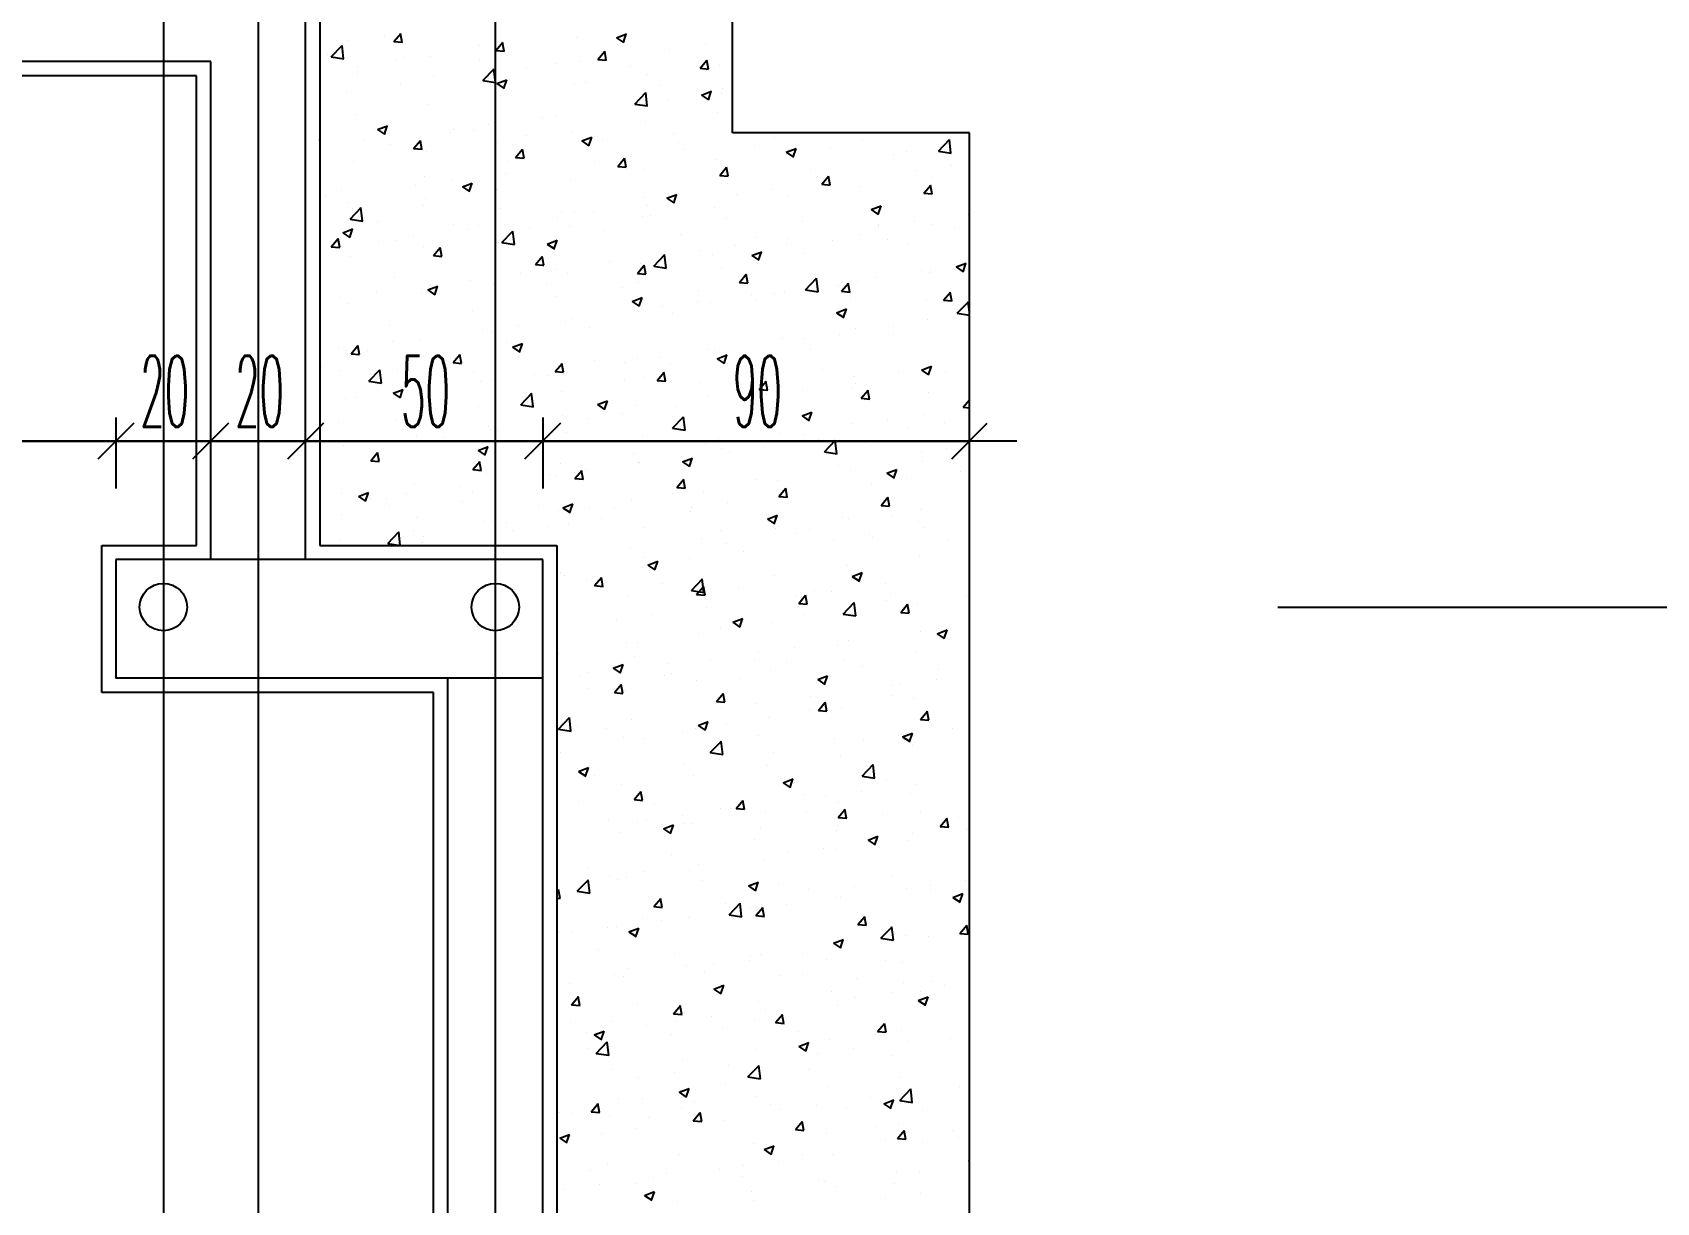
# Model space of a CAD drawing. Extents: x 78 to 306, y -397 to 18.
# Drawn here: x 271.5056 to 271.5741, y -396.6367 to -396.5873 of the extents above; entities that cross this region are included whole.
import ezdxf

# ---------------------------------------------------------------- set-up
doc = ezdxf.new("R2010")
doc.units = 0
doc.header["$LTSCALE"] = 0.5
doc.header["$MEASUREMENT"] = 0
doc.linetypes.add('DASHDOT2', pattern=[0.5, 0.25, -0.125, 0, -0.125])
doc.linetypes.add('DASHED', pattern=[0.75, 0.5, -0.25])
doc.layers.get('0').update_dxf_attribs({"linetype": 'CONTINUOUS'})
for name, color, linetype in [('AKS', 5, 'DASHDOT2'), ('ASHADE', 7, 'CONTINUOUS'), ('DUVAR', 6, 'CONTINUOUS'), ('INS.YAKL.', 30, 'CONTINUOUS'), ('KOLON', 4, 'CONTINUOUS'), ('MERDIVEN', 3, 'CONTINUOUS'), ('OLCU', 31, 'CONTINUOUS'), ('SIVA', 7, 'CONTINUOUS'), ('TARAMA', 8, 'CONTINUOUS')]:
    doc.layers.add(name, color=color, linetype=linetype)
doc.styles.add('OLCUIC', font='ROMANS.SHX', dxfattribs={"width": 0.4, "height": 0.15})

msp = doc.modelspace()

# ---------------------------------------------------------------- linework, layer by layer
at = {"color": 0, "linetype": 'ByBlock'}
for p, q in [((271.509894, -396.60381), (271.508394, -396.60531)), ((271.508394, -396.60531), (271.509894, -396.60381)), ((271.513894, -396.60381), (271.512394, -396.60531)), ((271.512394, -396.60531), (271.513894, -396.60381)), ((271.517894, -396.60381), (271.516394, -396.60531)), ((271.516394, -396.60531), (271.517894, -396.60381)), ((271.527894, -396.60381), (271.526394, -396.60531)), ((271.526394, -396.60531), (271.527894, -396.60381)), ((271.544394, -396.60531), (271.545894, -396.60381))]:
    msp.add_line(p, q, dxfattribs=at)
at = {"layer": 'AKS'}
for p, q in [((271.515144, -396.35156), (271.515144, -396.83956)), ((271.511144, -396.35556), (271.511144, -396.83556)), ((271.525144, -396.35556), (271.525144, -396.83556)), ((271.333144, -396.61156), (271.629144, -396.61156))]:
    msp.add_line(p, q, dxfattribs=at)
at = {"layer": 'ASHADE'}
for centre in [(271.511144, -396.61156), (271.525144, -396.61156)]:
    msp.add_circle(centre, 0.001, dxfattribs=at)
at = {"layer": 'DUVAR'}
for p, q in [((271.517144, -396.60956), (271.517144, -396.47156)), ((271.513144, -396.58856), (271.449144, -396.58856)), ((271.513144, -396.60956), (271.513144, -396.58856)), ((271.523144, -396.64556), (271.523144, -396.61456)), ((271.527144, -396.64556), (271.527144, -396.61456))]:
    msp.add_line(p, q, dxfattribs=at)
at = {"layer": 'INS.YAKL.', "linetype": 'DASHED', "ltscale": 0.5}
msp.add_line((271.527144, -396.439736), (271.527144, -396.897594), dxfattribs=at)
at = {"layer": 'KOLON'}
for p, q in [((271.527144, -396.60956), (271.509144, -396.60956)), ((271.509144, -396.60956), (271.509144, -396.61456)), ((271.527144, -396.61456), (271.527144, -396.60956)), ((271.527144, -396.61456), (271.509144, -396.61456))]:
    msp.add_line(p, q, dxfattribs=at)
at = {"layer": 'MERDIVEN'}
for p, q in [((271.535144, -396.59156), (271.535144, -396.43956)), ((271.545144, -396.59156), (271.535144, -396.59156)), ((271.545144, -396.63856), (271.545144, -396.59156))]:
    msp.add_line(p, q, dxfattribs=at)
at = {"layer": 'OLCU', "ltscale": 1.4}
for p, q in [((271.509144, -396.60356), (271.509144, -396.60656)), ((271.527144, -396.60356), (271.527144, -396.60656)), ((271.547144, -396.60456), (271.120144, -396.60456)), ((271.436144, -396.60456), (271.509144, -396.60456)), ((271.509144, -396.60456), (271.513144, -396.60456)), ((271.513144, -396.60456), (271.517144, -396.60456)), ((271.517144, -396.60456), (271.527144, -396.60456)), ((271.527144, -396.60456), (271.545144, -396.60456))]:
    msp.add_line(p, q, dxfattribs=at)
at = {"layer": 'SIVA', "ltscale": 1.4}
for p, q in [((271.517744, -396.47156), (271.517744, -396.60896)), ((271.512544, -396.58916), (271.448544, -396.58916)), ((271.512544, -396.60896), (271.512544, -396.58916)), ((271.508544, -396.61516), (271.508544, -396.60896)), ((271.508544, -396.60896), (271.512544, -396.60896)), ((271.517744, -396.60896), (271.527744, -396.60896)), ((271.527744, -396.60896), (271.527744, -396.61456)), ((271.522544, -396.61516), (271.508544, -396.61516)), ((271.522544, -396.64616), (271.522544, -396.61516)), ((271.527744, -396.61456), (271.527744, -396.63796))]:
    msp.add_line(p, q, dxfattribs=at)
at = {"layer": 'TARAMA'}
for p, q in [((271.518954, -396.587664), (271.518954, -396.587664)), ((271.520456, -396.587466), (271.520456, -396.587466)), ((271.520866, -396.587712), (271.521155, -396.587367)), ((271.520866, -396.587712), (271.521225, -396.587743)), ((271.521219, -396.587745), (271.52115, -396.587369)), ((271.52517, -396.588088), (271.525459, -396.587744)), ((271.525523, -396.588121), (271.525453, -396.587745)), ((271.52855, -396.587521), (271.52855, -396.587521)), ((271.530255, -396.587552), (271.530675, -396.587391)), ((271.530255, -396.587552), (271.530554, -396.587753)), ((271.530548, -396.587755), (271.530669, -396.587392)), ((271.518054, -396.588237), (271.518054, -396.588237)), ((271.518221, -396.58836), (271.518688, -396.587873)), ((271.518221, -396.58836), (271.518754, -396.588443)), ((271.518748, -396.588444), (271.518682, -396.587874)), ((271.521257, -396.588372), (271.521257, -396.588372)), ((271.522403, -396.588355), (271.522403, -396.588355)), ((271.524459, -396.587892), (271.524459, -396.587892)), ((271.52517, -396.588088), (271.525528, -396.58812)), ((271.525434, -396.587971), (271.525434, -396.587971)), ((271.529473, -396.588465), (271.529763, -396.58812)), ((271.529473, -396.588465), (271.529832, -396.588496)), ((271.529826, -396.588498), (271.529757, -396.588122)), ((271.532503, -396.588039), (271.532503, -396.588039)), ((271.534005, -396.587841), (271.534005, -396.587841)), ((271.519319, -396.589043), (271.519319, -396.589043)), ((271.519323, -396.588777), (271.519323, -396.588777)), ((271.52096, -396.588493), (271.52096, -396.588493)), ((271.52446, -396.588507), (271.52446, -396.588507)), ((271.524624, -396.589354), (271.525091, -396.588867)), ((271.524939, -396.589035), (271.524939, -396.589035)), ((271.525152, -396.589437), (271.525086, -396.588867)), ((271.526441, -396.588837), (271.526441, -396.588837)), ((271.527663, -396.588643), (271.527663, -396.588643)), ((271.528714, -396.588538), (271.528714, -396.588538)), ((271.530866, -396.588778), (271.530866, -396.588778)), ((271.531558, -396.589096), (271.531558, -396.589096)), ((271.533777, -396.588841), (271.534066, -396.588497)), ((271.533777, -396.588841), (271.534136, -396.588873)), ((271.53413, -396.588874), (271.53406, -396.588498)), ((271.534069, -396.588913), (271.534069, -396.588913)), ((271.534589, -396.588711), (271.534589, -396.588711)), ((271.518878, -396.589833), (271.518878, -396.589833)), ((271.52115, -396.589534), (271.52115, -396.589534)), ((271.522522, -396.589178), (271.522522, -396.589178)), ((271.524624, -396.589354), (271.525158, -396.589436)), ((271.525214, -396.589487), (271.525634, -396.589326)), ((271.525214, -396.589487), (271.525512, -396.589689)), ((271.525506, -396.58969), (271.525628, -396.589328)), ((271.525725, -396.589313), (271.525725, -396.589313)), ((271.528477, -396.589518), (271.528477, -396.589518)), ((271.528928, -396.589448), (271.528928, -396.589448)), ((271.532131, -396.589584), (271.532131, -396.589584)), ((271.533836, -396.589968), (271.534257, -396.589806)), ((271.534129, -396.590171), (271.534251, -396.589808)), ((271.534708, -396.589671), (271.534708, -396.589671)), ((271.522331, -396.590352), (271.522331, -396.590352)), ((271.525361, -396.589968), (271.525361, -396.589968)), ((271.530925, -396.590405), (271.530925, -396.590405)), ((271.531028, -396.590347), (271.531495, -396.58986)), ((271.531028, -396.590347), (271.531561, -396.590429)), ((271.531209, -396.590271), (271.531209, -396.590271)), ((271.531555, -396.59043), (271.531489, -396.58986)), ((271.532427, -396.590208), (271.532427, -396.590208)), ((271.533836, -396.589968), (271.534135, -396.590169)), ((271.534699, -396.589908), (271.534699, -396.589908)), ((271.51925, -396.590774), (271.51925, -396.590774)), ((271.524863, -396.591203), (271.524863, -396.591203)), ((271.527135, -396.590904), (271.527135, -396.590904)), ((271.52771, -396.590872), (271.52771, -396.590872)), ((271.531485, -396.591093), (271.531485, -396.591093)), ((271.534516, -396.590709), (271.534516, -396.590709)), ((271.517748, -396.591881), (271.517744, -396.591859)), ((271.517744, -396.591879), (271.517754, -396.59188)), ((271.520063, -396.591422), (271.520063, -396.591422)), ((271.520172, -396.591422), (271.520593, -396.591261)), ((271.520172, -396.591422), (271.520471, -396.591624)), ((271.520465, -396.591625), (271.520587, -396.591263)), ((271.521699, -396.592225), (271.521988, -396.59188)), ((271.522052, -396.592258), (271.521982, -396.591882)), ((271.523266, -396.591557), (271.523266, -396.591557)), ((271.523361, -396.591401), (271.523361, -396.591401)), ((271.524211, -396.591472), (271.524211, -396.591472)), ((271.526469, -396.591692), (271.526469, -396.591692)), ((271.528405, -396.591515), (271.528405, -396.591515)), ((271.528795, -396.591903), (271.529215, -396.591742)), ((271.529088, -396.592106), (271.52921, -396.591743)), ((271.529672, -396.591828), (271.529672, -396.591828)), ((271.532647, -396.591589), (271.532647, -396.591589)), ((271.53691, -396.591776), (271.53691, -396.591776)), ((271.538412, -396.591578), (271.538412, -396.591578)), ((271.54064, -396.591834), (271.54064, -396.591834)), ((271.543834, -396.592333), (271.544302, -396.591846)), ((271.544362, -396.592416), (271.544296, -396.591846)), ((271.519572, -396.5919), (271.519572, -396.5919)), ((271.520712, -396.592073), (271.520712, -396.592073)), ((271.521699, -396.592225), (271.522057, -396.592256)), ((271.522258, -396.592349), (271.522258, -396.592349)), ((271.525288, -396.591965), (271.525288, -396.591965)), ((271.526002, -396.592602), (271.526292, -396.592257)), ((271.526355, -396.592635), (271.526286, -396.592258)), ((271.528795, -396.591903), (271.529094, -396.592104)), ((271.529148, -396.592189), (271.529148, -396.592189)), ((271.530848, -396.592574), (271.530848, -396.592574)), ((271.532875, -396.591963), (271.532875, -396.591963)), ((271.533121, -396.592275), (271.533121, -396.592275)), ((271.536078, -396.592098), (271.536078, -396.592098)), ((271.537418, -396.592383), (271.537838, -396.592222)), ((271.537418, -396.592383), (271.537716, -396.592585)), ((271.537559, -396.592256), (271.537559, -396.592256)), ((271.537711, -396.592586), (271.537832, -396.592224)), ((271.539281, -396.592234), (271.539281, -396.592234)), ((271.541937, -396.592487), (271.541937, -396.592487)), ((271.542484, -396.592369), (271.542484, -396.592369)), ((271.543834, -396.592333), (271.544368, -396.592416)), ((271.519177, -396.592772), (271.519177, -396.592772)), ((271.525649, -396.59279), (271.525649, -396.59279)), ((271.526002, -396.592602), (271.526361, -396.592633)), ((271.529346, -396.592772), (271.529346, -396.592772)), ((271.530306, -396.592978), (271.530595, -396.592633)), ((271.530306, -396.592978), (271.530664, -396.593009)), ((271.530659, -396.593011), (271.530589, -396.592635)), ((271.531412, -396.59309), (271.531412, -396.59309)), ((271.534443, -396.592706), (271.534443, -396.592706)), ((271.534609, -396.593355), (271.534899, -396.59301)), ((271.534962, -396.593388), (271.534893, -396.593011)), ((271.538438, -396.593088), (271.538438, -396.593088)), ((271.542895, -396.593147), (271.542895, -396.593147)), ((271.544397, -396.592949), (271.544397, -396.592949)), ((271.521783, -396.593768), (271.521783, -396.593768)), ((271.52215, -396.59339), (271.52215, -396.59339)), ((271.523285, -396.59357), (271.523285, -396.59357)), ((271.523754, -396.593838), (271.524174, -396.593677)), ((271.523754, -396.593838), (271.524052, -396.594039)), ((271.524047, -396.594041), (271.524168, -396.593678)), ((271.525557, -396.593271), (271.525557, -396.593271)), ((271.528332, -396.593513), (271.528332, -396.593513)), ((271.534609, -396.593355), (271.534968, -396.593386)), ((271.534938, -396.593688), (271.534938, -396.593688)), ((271.536834, -396.593945), (271.536834, -396.593945)), ((271.538913, -396.593731), (271.539202, -396.593386)), ((271.538913, -396.593731), (271.539272, -396.593762)), ((271.539106, -396.593646), (271.539106, -396.593646)), ((271.539266, -396.593764), (271.539197, -396.593388)), ((271.540567, -396.593831), (271.540567, -396.593831)), ((271.543217, -396.594108), (271.543506, -396.593763)), ((271.543569, -396.594141), (271.5435, -396.593764)), ((271.543597, -396.593447), (271.543597, -396.593447)), ((271.517993, -396.594266), (271.517993, -396.594266)), ((271.518651, -396.593991), (271.518651, -396.593991)), ((271.518895, -396.594488), (271.518895, -396.594488)), ((271.522098, -396.594623), (271.522098, -396.594623)), ((271.522185, -396.594347), (271.522185, -396.594347)), ((271.525215, -396.593963), (271.525215, -396.593963)), ((271.531439, -396.594289), (271.531439, -396.594289)), ((271.532377, -396.594319), (271.532797, -396.594157)), ((271.532377, -396.594319), (271.532675, -396.59452)), ((271.532669, -396.594522), (271.532791, -396.594159)), ((271.535332, -396.594143), (271.535332, -396.594143)), ((271.537486, -396.594254), (271.537486, -396.594254)), ((271.543217, -396.594108), (271.543575, -396.594139)), ((271.519016, -396.595198), (271.519483, -396.594711)), ((271.519016, -396.595198), (271.51955, -396.595281)), ((271.519104, -396.594769), (271.519104, -396.594769)), ((271.519544, -396.595281), (271.519478, -396.594712)), ((271.52016, -396.595294), (271.52016, -396.595294)), ((271.525301, -396.594758), (271.525301, -396.594758)), ((271.527768, -396.595138), (271.527768, -396.595138)), ((271.52794, -396.59489), (271.52794, -396.59489)), ((271.528503, -396.594894), (271.528503, -396.594894)), ((271.52927, -396.594941), (271.52927, -396.594941)), ((271.531339, -396.595088), (271.531339, -396.595088)), ((271.531542, -396.594641), (271.531542, -396.594641)), ((271.531706, -396.595029), (271.531706, -396.595029)), ((271.53437, -396.594704), (271.53437, -396.594704)), ((271.534909, -396.595164), (271.534909, -396.595164)), ((271.538112, -396.5953), (271.538112, -396.5953)), ((271.540999, -396.594799), (271.541419, -396.594638)), ((271.540999, -396.594799), (271.541298, -396.595)), ((271.541292, -396.595002), (271.541414, -396.594639)), ((271.542819, -396.595315), (271.542819, -396.595315)), ((271.545091, -396.595016), (271.545091, -396.595016)), ((271.518712, -396.595773), (271.519133, -396.595612)), ((271.518712, -396.595773), (271.519011, -396.595975)), ((271.519005, -396.595976), (271.519127, -396.595614)), ((271.521706, -396.595936), (271.521706, -396.595936)), ((271.523363, -396.595429), (271.523363, -396.595429)), ((271.523979, -396.595637), (271.523979, -396.595637)), ((271.524441, -396.59549), (271.524441, -396.59549)), ((271.525142, -396.59596), (271.525142, -396.59596)), ((271.52542, -396.596191), (271.525887, -396.595704)), ((271.525947, -396.596275), (271.525881, -396.595705)), ((271.526566, -396.595564), (271.526566, -396.595564)), ((271.528259, -396.59551), (271.528259, -396.59551)), ((271.529769, -396.5957), (271.529769, -396.5957)), ((271.532972, -396.595835), (271.532972, -396.595835)), ((271.536174, -396.59597), (271.536174, -396.59597)), ((271.540494, -396.595829), (271.540494, -396.595829)), ((271.541315, -396.595435), (271.541315, -396.595435)), ((271.541317, -396.595513), (271.541317, -396.595513)), ((271.543524, -396.595444), (271.543524, -396.595444)), ((271.544518, -396.59557), (271.544518, -396.59557)), ((271.518228, -396.596362), (271.518517, -396.596017)), ((271.518228, -396.596362), (271.518586, -396.596393)), ((271.518581, -396.596395), (271.518511, -396.596019)), ((271.520204, -396.596134), (271.520204, -396.596134)), ((271.520942, -396.596091), (271.520942, -396.596091)), ((271.522112, -396.596344), (271.522112, -396.596344)), ((271.522531, -396.596738), (271.522821, -396.596393)), ((271.522884, -396.596771), (271.522815, -396.596395)), ((271.52542, -396.596191), (271.525953, -396.596274)), ((271.527335, -396.596254), (271.527755, -396.596093)), ((271.527335, -396.596254), (271.527634, -396.596455)), ((271.527628, -396.596457), (271.52775, -396.596094)), ((271.533753, -396.596509), (271.533753, -396.596509)), ((271.535255, -396.596311), (271.535255, -396.596311)), ((271.535958, -396.596734), (271.536378, -396.596573)), ((271.536251, -396.596937), (271.536372, -396.596575)), ((271.537413, -396.596251), (271.537413, -396.596251)), ((271.537528, -396.596012), (271.537528, -396.596012)), ((271.53819, -396.596668), (271.53819, -396.596668)), ((271.539377, -396.596106), (271.539377, -396.596106)), ((271.541689, -396.596067), (271.541689, -396.596067)), ((271.54258, -396.596241), (271.54258, -396.596241)), ((271.519031, -396.596767), (271.519031, -396.596767)), ((271.522531, -396.596738), (271.52289, -396.59677)), ((271.526835, -396.597115), (271.527124, -396.59677)), ((271.526835, -396.597115), (271.527144, -396.597142)), ((271.527144, -396.59691), (271.527118, -396.596772)), ((271.527188, -396.597148), (271.527144, -396.59691)), ((271.527144, -396.597142), (271.527193, -396.597146)), ((271.527692, -396.597307), (271.527692, -396.597307)), ((271.529964, -396.597008), (271.529964, -396.597008)), ((271.531138, -396.597491), (271.531428, -396.597147)), ((271.531266, -396.597085), (271.531266, -396.597085)), ((271.531491, -396.597524), (271.531422, -396.597148)), ((271.531823, -396.597185), (271.53229, -396.596697)), ((271.531823, -396.597185), (271.532357, -396.597267)), ((271.532351, -396.597268), (271.532284, -396.596698)), ((271.534297, -396.596701), (271.534297, -396.596701)), ((271.534691, -396.597268), (271.534691, -396.597268)), ((271.535958, -396.596734), (271.536257, -396.596936)), ((271.544581, -396.597215), (271.545001, -396.597054)), ((271.544581, -396.597215), (271.544879, -396.597416)), ((271.544874, -396.597418), (271.544995, -396.597055)), ((271.520904, -396.597673), (271.520904, -396.597673)), ((271.522294, -396.598189), (271.522714, -396.598028)), ((271.5224, -396.598004), (271.5224, -396.598004)), ((271.522587, -396.598392), (271.522708, -396.598029)), ((271.524107, -396.597808), (271.524107, -396.597808)), ((271.525069, -396.597957), (271.525069, -396.597957)), ((271.526189, -396.597505), (271.526189, -396.597505)), ((271.52731, -396.597944), (271.52731, -396.597944)), ((271.528186, -396.597508), (271.528186, -396.597508)), ((271.531138, -396.597491), (271.531497, -396.597523)), ((271.531192, -396.597869), (271.531192, -396.597869)), ((271.535442, -396.597868), (271.535731, -396.597523)), ((271.535442, -396.597868), (271.535801, -396.597899)), ((271.535795, -396.597901), (271.535725, -396.597525)), ((271.538226, -396.598178), (271.538694, -396.597691)), ((271.538754, -396.598261), (271.538688, -396.597691)), ((271.539628, -396.597985), (271.539628, -396.597985)), ((271.539739, -396.59788), (271.539739, -396.59788)), ((271.539745, -396.598244), (271.540035, -396.5979)), ((271.540098, -396.598277), (271.540029, -396.597901)), ((271.540421, -396.597826), (271.540421, -396.597826)), ((271.541241, -396.597682), (271.541241, -396.597682)), ((271.543127, -396.597384), (271.543127, -396.597384)), ((271.543452, -396.597442), (271.543452, -396.597442)), ((271.543513, -396.597383), (271.543513, -396.597383)), ((271.518626, -396.598501), (271.518626, -396.598501)), ((271.520128, -396.598303), (271.520128, -396.598303)), ((271.522039, -396.598341), (271.522039, -396.598341)), ((271.522294, -396.598189), (271.522592, -396.59839)), ((271.527693, -396.59847), (271.527693, -396.59847)), ((271.530513, -396.598079), (271.530513, -396.598079)), ((271.530917, -396.59867), (271.531337, -396.598508)), ((271.530917, -396.59867), (271.531215, -396.598871)), ((271.531209, -396.598872), (271.531331, -396.59851)), ((271.533677, -396.598678), (271.533677, -396.598678)), ((271.533716, -396.598214), (271.533716, -396.598214)), ((271.534224, -396.598698), (271.534224, -396.598698)), ((271.535949, -396.598379), (271.535949, -396.598379)), ((271.536128, -396.598586), (271.536128, -396.598586)), ((271.536919, -396.59835), (271.536919, -396.59835)), ((271.53734, -396.598248), (271.53734, -396.598248)), ((271.538226, -396.598178), (271.53876, -396.59826)), ((271.539745, -396.598244), (271.540104, -396.598276)), ((271.540122, -396.598485), (271.540122, -396.598485)), ((271.543324, -396.59862), (271.543324, -396.59862)), ((271.544049, -396.598621), (271.544338, -396.598276)), ((271.544049, -396.598621), (271.544408, -396.598652)), ((271.544402, -396.598654), (271.544333, -396.598278)), ((271.54463, -396.599171), (271.545097, -396.598684)), ((271.545144, -396.599136), (271.545091, -396.598684)), ((271.518958, -396.598764), (271.518958, -396.598764)), ((271.524193, -396.59907), (271.524193, -396.59907)), ((271.528385, -396.599374), (271.528385, -396.599374)), ((271.531193, -396.599082), (271.531193, -396.599082)), ((271.532175, -396.598875), (271.532175, -396.598875)), ((271.532629, -396.599186), (271.532629, -396.599186)), ((271.539539, -396.59915), (271.53996, -396.598989)), ((271.539539, -396.59915), (271.539838, -396.599351)), ((271.539832, -396.599353), (271.539954, -396.59899)), ((271.54463, -396.599171), (271.545144, -396.59925)), ((271.520694, -396.599671), (271.520694, -396.599671)), ((271.524611, -396.599871), (271.524611, -396.599871)), ((271.524996, -396.599955), (271.524996, -396.599955)), ((271.526113, -396.599673), (271.526113, -396.599673)), ((271.528113, -396.599505), (271.528113, -396.599505)), ((271.52913, -396.599787), (271.52913, -396.599787)), ((271.539662, -396.600048), (271.539662, -396.600048)), ((271.540348, -396.599823), (271.540348, -396.599823)), ((271.541919, -396.600085), (271.541919, -396.600085)), ((271.541935, -396.599749), (271.541935, -396.599749)), ((271.543379, -396.599439), (271.543379, -396.599439)), ((271.518549, -396.600669), (271.518549, -396.600669)), ((271.518885, -396.600761), (271.518885, -396.600761)), ((271.51906, -396.600875), (271.519349, -396.60053)), ((271.519413, -396.600908), (271.519344, -396.600532)), ((271.519736, -396.600739), (271.519736, -396.600739)), ((271.520822, -396.60037), (271.520822, -396.60037)), ((271.521966, -396.600339), (271.521966, -396.600339)), ((271.525631, -396.600388), (271.525631, -396.600388)), ((271.525875, -396.600605), (271.526295, -396.600443)), ((271.525875, -396.600605), (271.526174, -396.600806)), ((271.526168, -396.600808), (271.52629, -396.600445)), ((271.534151, -396.600696), (271.534151, -396.600696)), ((271.534371, -396.600745), (271.534371, -396.600745)), ((271.537267, -396.600246), (271.537267, -396.600246)), ((271.53816, -396.600246), (271.53816, -396.600246)), ((271.53842, -396.600685), (271.53842, -396.600685)), ((271.517798, -396.601409), (271.517798, -396.601409)), ((271.51906, -396.600875), (271.519419, -396.600906)), ((271.522132, -396.600988), (271.522132, -396.600988)), ((271.522938, -396.600874), (271.522938, -396.600874)), ((271.523364, -396.601251), (271.523653, -396.600907)), ((271.523364, -396.601251), (271.523722, -396.601283)), ((271.523717, -396.601284), (271.523647, -396.600908)), ((271.526141, -396.60101), (271.526141, -396.60101)), ((271.527667, -396.601628), (271.527957, -396.601283)), ((271.52802, -396.601661), (271.527951, -396.601285)), ((271.529344, -396.601145), (271.529344, -396.601145)), ((271.530596, -396.601242), (271.530596, -396.601242)), ((271.53112, -396.60108), (271.53112, -396.60108)), ((271.532098, -396.601044), (271.532098, -396.601044)), ((271.532547, -396.60128), (271.532547, -396.60128)), ((271.534498, -396.601085), (271.534918, -396.600924)), ((271.534498, -396.601085), (271.534797, -396.601287)), ((271.534791, -396.601288), (271.534913, -396.600926)), ((271.534921, -396.601286), (271.534921, -396.601286)), ((271.53575, -396.601416), (271.53575, -396.601416)), ((271.543121, -396.601566), (271.543541, -396.601405)), ((271.543306, -396.601437), (271.543306, -396.601437)), ((271.543414, -396.601769), (271.543535, -396.601406)), ((271.518633, -396.601589), (271.518633, -396.601589)), ((271.519812, -396.602036), (271.520279, -396.601549)), ((271.519812, -396.602036), (271.520345, -396.602119)), ((271.520339, -396.602119), (271.520273, -396.601549)), ((271.521001, -396.601545), (271.521001, -396.601545)), ((271.524204, -396.60168), (271.524204, -396.60168)), ((271.524535, -396.60204), (271.524535, -396.60204)), ((271.524923, -396.601952), (271.524923, -396.601952)), ((271.526807, -396.601741), (271.526807, -396.601741)), ((271.527406, -396.601815), (271.527406, -396.601815)), ((271.527667, -396.601628), (271.528026, -396.601659)), ((271.52804, -396.601502), (271.52804, -396.601502)), ((271.530609, -396.601951), (271.530609, -396.601951)), ((271.531422, -396.601887), (271.531422, -396.601887)), ((271.531971, -396.602004), (271.53226, -396.60166)), ((271.531971, -396.602004), (271.53233, -396.602036)), ((271.532324, -396.602037), (271.532254, -396.601661)), ((271.533812, -396.602086), (271.533812, -396.602086)), ((271.536274, -396.602381), (271.536564, -396.602036)), ((271.536627, -396.602414), (271.536558, -396.602038)), ((271.538953, -396.601551), (271.538953, -396.601551)), ((271.540275, -396.601821), (271.540275, -396.601821)), ((271.540356, -396.602116), (271.540356, -396.602116)), ((271.542156, -396.601686), (271.542156, -396.601686)), ((271.543121, -396.601566), (271.543419, -396.601767)), ((271.544145, -396.601617), (271.544145, -396.601617)), ((271.518812, -396.602759), (271.518812, -396.602759)), ((271.519243, -396.602737), (271.519243, -396.602737)), ((271.520834, -396.60254), (271.521254, -396.602379)), ((271.520834, -396.60254), (271.521133, -396.602741)), ((271.521127, -396.602743), (271.521248, -396.60238)), ((271.521893, -396.602336), (271.521893, -396.602336)), ((271.523033, -396.602238), (271.523033, -396.602238)), ((271.526215, -396.603029), (271.526682, -396.602542)), ((271.526743, -396.603112), (271.526677, -396.602543)), ((271.527923, -396.602487), (271.527923, -396.602487)), ((271.534078, -396.602693), (271.534078, -396.602693)), ((271.536274, -396.602381), (271.536633, -396.602412)), ((271.536582, -396.602613), (271.536582, -396.602613)), ((271.537015, -396.602221), (271.537015, -396.602221)), ((271.537194, -396.602243), (271.537194, -396.602243)), ((271.538084, -396.602415), (271.538084, -396.602415)), ((271.540218, -396.602357), (271.540218, -396.602357)), ((271.540578, -396.602757), (271.540867, -396.602413)), ((271.540578, -396.602757), (271.540937, -396.602789)), ((271.540931, -396.60279), (271.540862, -396.602414)), ((271.543421, -396.602492), (271.543421, -396.602492)), ((271.544882, -396.603134), (271.545144, -396.602821)), ((271.524423, -396.603088), (271.524423, -396.603088)), ((271.526215, -396.603029), (271.526749, -396.603112)), ((271.527967, -396.6035), (271.527967, -396.6035)), ((271.529457, -396.60302), (271.529877, -396.602859)), ((271.529457, -396.60302), (271.529755, -396.603222)), ((271.52975, -396.603223), (271.529871, -396.602861)), ((271.53052, -396.603411), (271.53052, -396.603411)), ((271.531047, -396.603077), (271.531047, -396.603077)), ((271.532792, -396.603111), (271.532792, -396.603111)), ((271.53808, -396.603501), (271.5385, -396.60334)), ((271.53808, -396.603501), (271.538378, -396.603702)), ((271.538372, -396.603704), (271.538494, -396.603341)), ((271.543233, -396.603434), (271.543233, -396.603434)), ((271.544882, -396.603134), (271.545144, -396.603157)), ((271.518542, -396.603789), (271.518542, -396.603789)), ((271.520924, -396.603689), (271.520924, -396.603689)), ((271.521745, -396.603924), (271.521745, -396.603924)), ((271.52485, -396.603949), (271.52485, -396.603949)), ((271.524948, -396.604059), (271.524948, -396.604059)), ((271.525229, -396.604107), (271.525229, -396.604107)), ((271.528151, -396.604195), (271.528151, -396.604195)), ((271.529018, -396.603608), (271.529018, -396.603608)), ((271.532618, -396.604022), (271.533086, -396.603535)), ((271.532618, -396.604022), (271.533152, -396.604105)), ((271.533146, -396.604105), (271.53308, -396.603536)), ((271.540202, -396.603818), (271.540202, -396.603818)), ((271.541671, -396.603665), (271.541671, -396.603665)), ((271.542567, -396.603983), (271.542567, -396.603983)), ((271.544069, -396.603786), (271.544069, -396.603786)), ((271.518739, -396.604756), (271.518739, -396.604756)), ((271.521454, -396.604604), (271.521454, -396.604604)), ((271.52182, -396.604334), (271.52182, -396.604334)), ((271.522956, -396.604406), (271.522956, -396.604406)), ((271.524415, -396.604956), (271.524836, -396.604794)), ((271.524708, -396.605159), (271.52483, -396.604796)), ((271.531354, -396.60433), (271.531354, -396.60433)), ((271.534005, -396.60469), (271.534005, -396.60469)), ((271.534556, -396.604465), (271.534556, -396.604465)), ((271.534673, -396.604866), (271.534673, -396.604866)), ((271.536505, -396.604781), (271.536505, -396.604781)), ((271.537121, -396.604241), (271.537121, -396.604241)), ((271.537759, -396.604601), (271.537759, -396.604601)), ((271.538172, -396.604265), (271.538172, -396.604265)), ((271.538778, -396.604482), (271.538778, -396.604482)), ((271.539022, -396.605015), (271.539489, -396.604528)), ((271.53955, -396.605099), (271.539483, -396.604529)), ((271.540962, -396.604736), (271.540962, -396.604736)), ((271.544165, -396.604871), (271.544165, -396.604871)), ((271.519893, -396.605388), (271.520182, -396.605043)), ((271.519893, -396.605388), (271.520251, -396.605419)), ((271.520246, -396.605421), (271.520176, -396.605045)), ((271.524196, -396.605765), (271.524486, -396.60542)), ((271.524415, -396.604956), (271.524714, -396.605157)), ((271.524549, -396.605797), (271.52448, -396.605421)), ((271.527894, -396.605497), (271.527894, -396.605497)), ((271.530974, -396.605074), (271.530974, -396.605074)), ((271.531174, -396.605467), (271.531174, -396.605467)), ((271.531214, -396.605478), (271.531214, -396.605478)), ((271.533038, -396.605436), (271.533458, -396.605275)), ((271.533038, -396.605436), (271.533337, -396.605637)), ((271.533331, -396.605639), (271.533453, -396.605276)), ((271.535003, -396.604979), (271.535003, -396.604979)), ((271.539022, -396.605015), (271.539556, -396.605098)), ((271.53961, -396.605583), (271.53961, -396.605583)), ((271.543109, -396.604982), (271.543109, -396.604982)), ((271.54316, -396.605431), (271.54316, -396.605431)), ((271.524196, -396.605765), (271.524555, -396.605796)), ((271.524777, -396.605947), (271.524777, -396.605947)), ((271.52744, -396.605975), (271.52744, -396.605975)), ((271.527675, -396.606067), (271.527675, -396.606067)), ((271.5285, -396.606141), (271.528789, -396.605796)), ((271.5285, -396.606141), (271.528858, -396.606172)), ((271.528853, -396.606174), (271.528783, -396.605798)), ((271.528942, -396.605777), (271.528942, -396.605777)), ((271.532803, -396.606518), (271.533093, -396.606173)), ((271.533156, -396.60655), (271.533087, -396.606174)), ((271.536111, -396.606183), (271.536111, -396.606183)), ((271.537048, -396.606238), (271.537048, -396.606238)), ((271.540129, -396.605815), (271.540129, -396.605815)), ((271.541661, -396.605917), (271.542081, -396.605755)), ((271.541661, -396.605917), (271.541959, -396.606118)), ((271.541954, -396.60612), (271.542075, -396.605757)), ((271.542491, -396.606152), (271.542491, -396.606152)), ((271.544763, -396.605853), (271.544763, -396.605853)), ((271.518666, -396.606753), (271.518666, -396.606753)), ((271.519374, -396.606891), (271.519794, -396.60673)), ((271.519374, -396.606891), (271.519673, -396.607092)), ((271.519667, -396.607094), (271.519789, -396.606731)), ((271.521378, -396.606773), (271.521378, -396.606773)), ((271.521747, -396.606331), (271.521747, -396.606331)), ((271.52365, -396.606474), (271.52365, -396.606474)), ((271.524176, -396.606668), (271.524176, -396.606668)), ((271.532612, -396.606784), (271.532612, -396.606784)), ((271.532803, -396.606518), (271.533162, -396.606549)), ((271.533932, -396.606688), (271.533932, -396.606688)), ((271.537107, -396.606894), (271.537396, -396.606549)), ((271.537107, -396.606894), (271.537466, -396.606925)), ((271.537199, -396.606849), (271.537199, -396.606849)), ((271.53746, -396.606927), (271.53739, -396.606551)), ((271.540989, -396.60635), (271.540989, -396.60635)), ((271.541411, -396.607271), (271.5417, -396.606926)), ((271.541763, -396.607304), (271.541694, -396.606927)), ((271.519876, -396.606971), (271.519876, -396.606971)), ((271.520576, -396.60699), (271.520576, -396.60699)), ((271.520677, -396.607269), (271.520677, -396.607269)), ((271.523779, -396.607125), (271.523779, -396.607125)), ((271.526982, -396.607261), (271.526982, -396.607261)), ((271.527821, -396.607494), (271.527821, -396.607494)), ((271.527997, -396.607371), (271.528417, -396.60721)), ((271.527997, -396.607371), (271.528295, -396.607573)), ((271.52829, -396.607574), (271.528411, -396.607212)), ((271.529113, -396.607385), (271.529113, -396.607385)), ((271.530185, -396.607396), (271.530185, -396.607396)), ((271.530901, -396.607072), (271.530901, -396.607072)), ((271.533388, -396.607531), (271.533388, -396.607531)), ((271.533425, -396.607346), (271.533425, -396.607346)), ((271.534927, -396.607148), (271.534927, -396.607148)), ((271.541411, -396.607271), (271.541769, -396.607302)), ((271.543087, -396.607429), (271.543087, -396.607429)), ((271.518638, -396.607661), (271.518638, -396.607661)), ((271.521674, -396.608328), (271.521674, -396.608328)), ((271.521841, -396.607796), (271.521841, -396.607796)), ((271.524705, -396.607944), (271.524705, -396.607944)), ((271.525044, -396.607931), (271.525044, -396.607931)), ((271.525613, -396.607985), (271.525613, -396.607985)), ((271.527363, -396.608144), (271.527363, -396.608144)), ((271.528247, -396.608067), (271.528247, -396.608067)), ((271.529636, -396.607844), (271.529636, -396.607844)), ((271.53145, -396.608202), (271.53145, -396.608202)), ((271.536591, -396.607667), (271.536591, -396.607667)), ((271.53662, -396.607852), (271.53704, -396.607691)), ((271.53662, -396.607852), (271.536918, -396.608053)), ((271.536912, -396.608055), (271.537034, -396.607692)), ((271.536975, -396.608235), (271.536975, -396.608235)), ((271.538402, -396.608283), (271.538402, -396.608283)), ((271.539794, -396.607802), (271.539794, -396.607802)), ((271.540056, -396.607813), (271.540056, -396.607813)), ((271.541901, -396.607683), (271.541901, -396.607683)), ((271.542997, -396.607937), (271.542997, -396.607937)), ((271.543185, -396.608219), (271.543185, -396.608219)), ((271.518593, -396.608751), (271.518593, -396.608751)), ((271.520607, -396.608874), (271.521074, -396.608387)), ((271.520607, -396.608874), (271.521141, -396.608957)), ((271.521135, -396.608957), (271.521069, -396.608387)), ((271.522072, -396.60884), (271.522072, -396.60884)), ((271.522114, -396.608586), (271.522114, -396.608586)), ((271.525861, -396.608341), (271.525861, -396.608341)), ((271.533859, -396.608685), (271.533859, -396.608685)), ((271.534653, -396.608337), (271.534653, -396.608337)), ((271.534903, -396.608884), (271.534903, -396.608884)), ((271.537856, -396.608473), (271.537856, -396.608473)), ((271.53941, -396.608716), (271.53941, -396.608716)), ((271.540912, -396.608518), (271.540912, -396.608518)), ((271.541059, -396.608608), (271.541059, -396.608608)), ((271.544262, -396.608743), (271.544262, -396.608743)), ((271.527748, -396.609492), (271.527748, -396.609492)), ((271.530829, -396.609069), (271.530829, -396.609069)), ((271.531404, -396.609484), (271.531404, -396.609484)), ((271.531578, -396.609787), (271.531998, -396.609626)), ((271.531871, -396.60999), (271.531993, -396.609627)), ((271.533348, -396.609514), (271.533348, -396.609514)), ((271.535621, -396.609215), (271.535621, -396.609215)), ((271.543014, -396.609426), (271.543014, -396.609426)), ((271.527905, -396.610085), (271.527905, -396.610085)), ((271.528057, -396.610211), (271.528057, -396.610211)), ((271.529332, -396.610654), (271.529622, -396.610309)), ((271.529685, -396.610687), (271.529616, -396.610311)), ((271.531578, -396.609787), (271.531877, -396.609988)), ((271.531846, -396.609712), (271.531846, -396.609712)), ((271.533414, -396.61086), (271.533881, -396.610373)), ((271.533942, -396.610943), (271.533875, -396.610373)), ((271.536903, -396.610233), (271.536903, -396.610233)), ((271.539983, -396.60981), (271.539983, -396.60981)), ((271.540201, -396.610268), (271.540621, -396.610106)), ((271.540201, -396.610268), (271.5405, -396.610469)), ((271.540494, -396.61047), (271.540616, -396.610108)), ((271.528991, -396.610446), (271.528991, -396.610446)), ((271.529332, -396.610654), (271.529691, -396.610686)), ((271.530756, -396.611067), (271.530756, -396.611067)), ((271.532194, -396.610581), (271.532194, -396.610581)), ((271.533414, -396.61086), (271.533948, -396.610943)), ((271.533636, -396.611031), (271.533925, -396.610686)), ((271.533636, -396.611031), (271.533995, -396.611062)), ((271.533786, -396.610682), (271.533786, -396.610682)), ((271.533989, -396.611064), (271.533919, -396.610688)), ((271.535397, -396.610717), (271.535397, -396.610717)), ((271.537939, -396.611407), (271.538229, -396.611062)), ((271.538292, -396.61144), (271.538223, -396.611064)), ((271.5386, -396.610852), (271.5386, -396.610852)), ((271.539334, -396.610885), (271.539334, -396.610885)), ((271.541606, -396.610586), (271.541606, -396.610586)), ((271.541803, -396.610987), (271.541803, -396.610987)), ((271.534042, -396.611582), (271.534042, -396.611582)), ((271.537832, -396.611083), (271.537832, -396.611083)), ((271.537939, -396.611407), (271.538298, -396.611439)), ((271.539817, -396.611853), (271.540285, -396.611366)), ((271.540345, -396.611936), (271.540279, -396.611367)), ((271.541654, -396.611262), (271.541654, -396.611262)), ((271.542243, -396.611784), (271.542532, -396.611439)), ((271.542596, -396.611817), (271.542527, -396.611441)), ((271.542941, -396.611423), (271.542941, -396.611423)), ((271.545006, -396.611123), (271.545006, -396.611123)), ((271.530268, -396.612078), (271.530268, -396.612078)), ((271.53177, -396.611881), (271.53177, -396.611881)), ((271.53516, -396.612203), (271.53558, -396.612042)), ((271.53516, -396.612203), (271.535458, -396.612404)), ((271.535453, -396.612406), (271.535574, -396.612043)), ((271.53683, -396.61223), (271.53683, -396.61223)), ((271.538154, -396.611863), (271.538154, -396.611863)), ((271.539817, -396.611853), (271.540351, -396.611936)), ((271.53991, -396.611808), (271.53991, -396.611808)), ((271.542243, -396.611784), (271.542602, -396.611815)), ((271.530683, -396.613064), (271.530683, -396.613064)), ((271.531156, -396.613064), (271.531156, -396.613064)), ((271.533713, -396.61268), (271.533713, -396.61268)), ((271.534655, -396.612464), (271.534655, -396.612464)), ((271.540028, -396.612952), (271.540028, -396.612952)), ((271.543091, -396.61258), (271.543091, -396.61258)), ((271.543783, -396.612683), (271.544203, -396.612522)), ((271.543783, -396.612683), (271.544081, -396.612885)), ((271.543817, -396.612453), (271.543817, -396.612453)), ((271.544075, -396.612886), (271.544197, -396.612524)), ((271.527823, -396.613512), (271.527823, -396.613512)), ((271.531026, -396.613647), (271.531026, -396.613647)), ((271.534229, -396.613782), (271.534229, -396.613782)), ((271.536093, -396.613781), (271.536093, -396.613781)), ((271.536253, -396.613449), (271.536253, -396.613449)), ((271.537755, -396.613251), (271.537755, -396.613251)), ((271.539592, -396.613181), (271.539592, -396.613181)), ((271.539837, -396.613805), (271.539837, -396.613805)), ((271.542868, -396.613421), (271.542868, -396.613421)), ((271.52869, -396.614445), (271.52869, -396.614445)), ((271.529088, -396.614318), (271.529088, -396.614318)), ((271.530118, -396.614138), (271.530539, -396.613977)), ((271.530118, -396.614138), (271.530417, -396.614339)), ((271.530192, -396.614247), (271.530192, -396.614247)), ((271.530411, -396.614341), (271.530533, -396.613978)), ((271.532291, -396.614453), (271.532291, -396.614453)), ((271.532464, -396.613948), (271.532464, -396.613948)), ((271.532594, -396.614382), (271.532594, -396.614382)), ((271.536757, -396.614227), (271.536757, -396.614227)), ((271.537432, -396.613918), (271.537432, -396.613918)), ((271.538741, -396.614618), (271.539161, -396.614457)), ((271.539034, -396.614821), (271.539156, -396.614459)), ((271.540635, -396.614053), (271.540635, -396.614053)), ((271.543838, -396.614188), (271.543838, -396.614188)), ((271.529095, -396.614982), (271.529095, -396.614982)), ((271.530165, -396.615167), (271.530454, -396.614823)), ((271.530165, -396.615167), (271.530523, -396.615199)), ((271.530518, -396.6152), (271.530448, -396.614824)), ((271.53061, -396.615061), (271.53061, -396.615061)), ((271.53364, -396.614677), (271.53364, -396.614677)), ((271.535494, -396.614588), (271.535494, -396.614588)), ((271.538697, -396.614724), (271.538697, -396.614724)), ((271.538741, -396.614618), (271.53904, -396.61482)), ((271.5419, -396.614859), (271.5419, -396.614859)), ((271.542239, -396.61482), (271.542239, -396.61482)), ((271.543741, -396.614622), (271.543741, -396.614622)), ((271.545103, -396.614994), (271.545103, -396.614994)), ((271.534468, -396.615544), (271.534758, -396.615199)), ((271.534468, -396.615544), (271.534827, -396.615575)), ((271.534675, -396.615816), (271.534675, -396.615816)), ((271.534821, -396.615577), (271.534752, -396.615201)), ((271.536177, -396.615618), (271.536177, -396.615618)), ((271.538449, -396.615319), (271.538449, -396.615319)), ((271.538772, -396.61592), (271.539061, -396.615576)), ((271.539125, -396.615953), (271.539055, -396.615577)), ((271.539764, -396.615802), (271.539764, -396.615802)), ((271.541884, -396.61528), (271.541884, -396.61528)), ((271.542795, -396.615418), (271.542795, -396.615418)), ((271.527806, -396.616705), (271.528273, -396.616218)), ((271.528334, -396.616788), (271.528267, -396.616218)), ((271.530886, -396.616315), (271.530886, -396.616315)), ((271.5337, -396.616554), (271.53412, -396.616392)), ((271.533993, -396.616757), (271.534114, -396.616394)), ((271.534885, -396.616482), (271.534885, -396.616482)), ((271.536684, -396.616225), (271.536684, -396.616225)), ((271.538385, -396.615881), (271.538385, -396.615881)), ((271.538772, -396.61592), (271.539131, -396.615952)), ((271.543076, -396.616297), (271.543365, -396.615952)), ((271.543076, -396.616297), (271.543434, -396.616328)), ((271.543428, -396.61633), (271.543359, -396.615954)), ((271.527806, -396.616705), (271.52834, -396.616788)), ((271.528613, -396.616614), (271.528613, -396.616614)), ((271.529832, -396.616697), (271.529832, -396.616697)), ((271.530537, -396.617059), (271.530537, -396.617059)), ((271.531386, -396.617082), (271.531386, -396.617082)), ((271.533035, -396.616832), (271.533035, -396.616832)), ((271.533567, -396.616675), (271.533567, -396.616675)), ((271.5337, -396.616554), (271.533998, -396.616755)), ((271.534209, -396.617698), (271.534677, -396.617211)), ((271.534737, -396.617781), (271.534671, -396.617211)), ((271.536238, -396.616968), (271.536238, -396.616968)), ((271.539441, -396.617103), (271.539441, -396.617103)), ((271.54066, -396.617186), (271.54066, -396.617186)), ((271.542162, -396.616989), (271.542162, -396.616989)), ((271.542323, -396.617034), (271.542743, -396.616873)), ((271.542323, -396.617034), (271.542621, -396.617236)), ((271.542615, -396.617237), (271.542737, -396.616875)), ((271.544435, -396.616689), (271.544435, -396.616689)), ((271.527887, -396.617683), (271.527887, -396.617683)), ((271.534209, -396.617698), (271.534743, -396.617781)), ((271.536871, -396.617685), (271.536871, -396.617685)), ((271.539691, -396.6178), (271.539691, -396.6178)), ((271.542644, -396.617238), (271.542644, -396.617238)), ((271.542722, -396.617415), (271.542722, -396.617415)), ((271.528659, -396.618489), (271.529079, -396.618328)), ((271.528659, -396.618489), (271.528957, -396.61869)), ((271.528951, -396.618692), (271.529073, -396.618329)), ((271.533097, -396.618182), (271.533097, -396.618182)), ((271.534599, -396.617984), (271.534599, -396.617984)), ((271.536611, -396.618222), (271.536611, -396.618222)), ((271.540613, -396.618691), (271.54108, -396.618204)), ((271.541141, -396.618774), (271.541074, -396.618204)), ((271.545135, -396.61826), (271.545135, -396.61826)), ((271.529307, -396.618681), (271.529307, -396.618681)), ((271.530464, -396.619056), (271.530464, -396.619056)), ((271.533494, -396.618672), (271.533494, -396.618672)), ((271.537281, -396.618969), (271.537701, -396.618808)), ((271.537281, -396.618969), (271.53758, -396.619171)), ((271.537574, -396.619172), (271.537696, -396.61881)), ((271.540613, -396.618691), (271.541146, -396.618774)), ((271.541636, -396.61886), (271.541636, -396.61886)), ((271.542856, -396.619056), (271.542856, -396.619056)), ((271.528664, -396.619763), (271.528664, -396.619763)), ((271.530997, -396.61968), (271.531287, -396.619336)), ((271.530997, -396.61968), (271.531356, -396.619712)), ((271.53135, -396.619713), (271.531281, -396.619337)), ((271.531867, -396.619898), (271.531867, -396.619898)), ((271.535301, -396.620057), (271.53559, -396.619712)), ((271.535654, -396.62009), (271.535584, -396.619714)), ((271.538137, -396.619461), (271.538137, -396.619461)), ((271.539082, -396.619553), (271.539082, -396.619553)), ((271.539618, -396.619797), (271.539618, -396.619797)), ((271.540584, -396.619355), (271.540584, -396.619355)), ((271.542649, -396.619413), (271.542649, -396.619413)), ((271.529929, -396.620569), (271.529929, -396.620569)), ((271.531518, -396.620549), (271.531518, -396.620549)), ((271.53302, -396.620351), (271.53302, -396.620351)), ((271.534638, -396.620061), (271.534638, -396.620061)), ((271.53507, -396.620034), (271.53507, -396.620034)), ((271.535293, -396.620052), (271.535293, -396.620052)), ((271.535301, -396.620057), (271.53566, -396.620088)), ((271.536538, -396.620219), (271.536538, -396.620219)), ((271.538273, -396.620169), (271.538273, -396.620169)), ((271.539604, -396.620434), (271.539894, -396.620089)), ((271.539604, -396.620434), (271.539963, -396.620465)), ((271.539957, -396.620466), (271.539888, -396.62009)), ((271.541476, -396.620304), (271.541476, -396.620304)), ((271.543074, -396.620178), (271.543074, -396.620178)), ((271.543908, -396.62081), (271.544197, -396.620465)), ((271.544261, -396.620843), (271.544192, -396.620467)), ((271.544678, -396.62044), (271.544678, -396.62044)), ((271.530391, -396.621053), (271.530391, -396.621053)), ((271.531139, -396.620662), (271.531139, -396.620662)), ((271.53224, -396.620905), (271.53266, -396.620743)), ((271.53224, -396.620905), (271.532538, -396.621106)), ((271.532533, -396.621107), (271.532654, -396.620745)), ((271.533132, -396.620704), (271.533132, -396.620704)), ((271.533421, -396.620669), (271.533421, -396.620669)), ((271.536335, -396.62084), (271.536335, -396.62084)), ((271.539538, -396.620975), (271.539538, -396.620975)), ((271.539574, -396.620778), (271.539574, -396.620778)), ((271.540863, -396.621385), (271.541283, -396.621224)), ((271.541156, -396.621588), (271.541277, -396.621225)), ((271.542741, -396.62111), (271.542741, -396.62111)), ((271.543908, -396.62081), (271.544267, -396.620841)), ((271.545067, -396.620923), (271.545067, -396.620923)), ((271.532576, -396.62198), (271.532576, -396.62198)), ((271.536075, -396.621379), (271.536075, -396.621379)), ((271.537503, -396.621919), (271.537503, -396.621919)), ((271.539005, -396.621722), (271.539005, -396.621722)), ((271.539545, -396.621794), (271.539545, -396.621794)), ((271.540863, -396.621385), (271.541161, -396.621586)), ((271.541278, -396.621422), (271.541278, -396.621422)), ((271.542576, -396.62141), (271.542576, -396.62141)), ((271.529077, -396.62258), (271.529077, -396.62258)), ((271.533348, -396.622667), (271.533348, -396.622667)), ((271.533714, -396.622418), (271.533714, -396.622418)), ((271.536465, -396.622217), (271.536465, -396.622217)), ((271.528601, -396.623543), (271.529069, -396.623056)), ((271.529129, -396.623626), (271.529063, -396.623056)), ((271.52994, -396.622915), (271.52994, -396.622915)), ((271.530318, -396.623051), (271.530318, -396.623051)), ((271.530673, -396.622948), (271.530673, -396.622948)), ((271.531442, -396.622717), (271.531442, -396.622717)), ((271.533876, -396.623083), (271.533876, -396.623083)), ((271.535821, -396.62332), (271.536242, -396.623159)), ((271.535821, -396.62332), (271.53612, -396.623522)), ((271.536114, -396.623523), (271.536236, -396.623161)), ((271.537079, -396.623219), (271.537079, -396.623219)), ((271.540282, -396.623354), (271.540282, -396.623354)), ((271.541866, -396.622878), (271.541866, -396.622878)), ((271.543489, -396.62329), (271.543489, -396.62329)), ((271.544991, -396.623092), (271.544991, -396.623092)), ((271.527744, -396.623558), (271.527816, -396.623472)), ((271.527744, -396.623836), (271.527885, -396.623849)), ((271.527879, -396.62385), (271.52781, -396.623474)), ((271.528601, -396.623543), (271.529135, -396.623625)), ((271.53183, -396.624194), (271.532119, -396.623849)), ((271.532183, -396.624227), (271.532113, -396.62385)), ((271.534868, -396.624079), (271.534868, -396.624079)), ((271.535005, -396.624536), (271.535472, -396.624049)), ((271.535533, -396.624619), (271.535466, -396.624049)), ((271.538367, -396.623479), (271.538367, -396.623479)), ((271.539472, -396.623792), (271.539472, -396.623792)), ((271.539699, -396.623789), (271.539699, -396.623789)), ((271.542503, -396.623408), (271.542503, -396.623408)), ((271.543485, -396.623489), (271.543485, -396.623489)), ((271.544444, -396.623801), (271.544864, -396.62364)), ((271.544444, -396.623801), (271.544743, -396.624002)), ((271.544737, -396.624004), (271.544859, -396.623641)), ((271.531369, -396.62468), (271.531369, -396.62468)), ((271.53183, -396.624194), (271.532188, -396.624225)), ((271.533275, -396.624664), (271.533275, -396.624664)), ((271.535005, -396.624536), (271.535539, -396.624619)), ((271.535925, -396.624286), (271.535925, -396.624286)), ((271.536133, -396.62457), (271.536423, -396.624225)), ((271.536133, -396.62457), (271.536492, -396.624602)), ((271.536392, -396.624214), (271.536392, -396.624214)), ((271.536486, -396.624603), (271.536417, -396.624227)), ((271.537427, -396.624088), (271.537427, -396.624088)), ((271.540437, -396.624947), (271.540726, -396.624602)), ((271.54079, -396.62498), (271.54072, -396.624604)), ((271.527869, -396.625281), (271.527869, -396.625281)), ((271.528361, -396.625282), (271.528361, -396.625282)), ((271.529863, -396.625084), (271.529863, -396.625084)), ((271.530245, -396.625048), (271.530245, -396.625048)), ((271.53078, -396.625255), (271.5312, -396.625094)), ((271.53078, -396.625255), (271.531079, -396.625457)), ((271.531073, -396.625458), (271.531194, -396.625096)), ((271.532136, -396.624785), (271.532136, -396.624785)), ((271.540437, -396.624947), (271.540796, -396.624978)), ((271.541408, -396.625529), (271.541876, -396.625042)), ((271.541936, -396.625612), (271.54187, -396.625042)), ((271.54243, -396.625405), (271.54243, -396.625405)), ((271.544741, -396.625323), (271.54503, -396.624978)), ((271.544741, -396.625323), (271.545099, -396.625355)), ((271.545093, -396.625356), (271.545024, -396.62498)), ((271.529505, -396.626014), (271.529505, -396.626014)), ((271.539399, -396.625789), (271.539399, -396.625789)), ((271.539403, -396.625736), (271.539823, -396.625575)), ((271.539403, -396.625736), (271.539701, -396.625937)), ((271.539696, -396.625939), (271.539817, -396.625576)), ((271.541408, -396.625529), (271.541942, -396.625612)), ((271.54191, -396.625656), (271.54191, -396.625656)), ((271.543412, -396.625459), (271.543412, -396.625459)), ((271.545117, -396.625857), (271.545117, -396.625857)), ((271.53077, -396.62682), (271.53077, -396.62682)), ((271.532708, -396.626149), (271.532708, -396.626149)), ((271.533203, -396.626661), (271.533203, -396.626661)), ((271.534347, -396.626652), (271.534347, -396.626652)), ((271.535849, -396.626454), (271.535849, -396.626454)), ((271.535911, -396.626285), (271.535911, -396.626285)), ((271.536319, -396.626212), (271.536319, -396.626212)), ((271.538121, -396.626155), (271.538121, -396.626155)), ((271.539113, -396.62642), (271.539113, -396.62642)), ((271.541618, -396.626458), (271.541618, -396.626458)), ((271.542316, -396.626555), (271.542316, -396.626555)), ((271.528285, -396.62745), (271.528285, -396.62745)), ((271.530172, -396.627045), (271.530172, -396.627045)), ((271.530557, -396.627151), (271.530557, -396.627151)), ((271.533973, -396.626955), (271.533973, -396.626955)), ((271.537176, -396.627091), (271.537176, -396.627091)), ((271.538119, -396.627059), (271.538119, -396.627059)), ((271.540379, -396.627226), (271.540379, -396.627226)), ((271.542357, -396.627402), (271.542357, -396.627402)), ((271.543581, -396.627361), (271.543581, -396.627361)), ((271.528359, -396.62833), (271.528648, -396.627986)), ((271.528712, -396.628363), (271.528642, -396.627987)), ((271.534362, -396.627671), (271.534782, -396.62751)), ((271.534362, -396.627671), (271.53466, -396.627872)), ((271.53462, -396.627659), (271.53462, -396.627659)), ((271.534654, -396.627874), (271.534776, -396.627511)), ((271.539326, -396.627786), (271.539326, -396.627786)), ((271.540332, -396.628023), (271.540332, -396.628023)), ((271.541834, -396.627825), (271.541834, -396.627825)), ((271.542984, -396.628152), (271.543404, -396.62799)), ((271.542984, -396.628152), (271.543283, -396.628353)), ((271.543056, -396.627775), (271.543056, -396.627775)), ((271.543277, -396.628355), (271.543399, -396.627992)), ((271.544106, -396.627526), (271.544106, -396.627526)), ((271.528359, -396.62833), (271.528717, -396.628362)), ((271.531121, -396.62826), (271.531121, -396.62826)), ((271.532662, -396.628707), (271.532952, -396.628362)), ((271.532662, -396.628707), (271.533021, -396.628738)), ((271.533015, -396.62874), (271.532946, -396.628364)), ((271.53313, -396.628659), (271.53313, -396.628659)), ((271.53427, -396.628821), (271.53427, -396.628821)), ((271.536246, -396.628209), (271.536246, -396.628209)), ((271.536543, -396.628522), (271.536543, -396.628522)), ((271.536966, -396.629083), (271.537255, -396.628739)), ((271.537319, -396.629116), (271.537249, -396.62874)), ((271.539557, -396.628376), (271.539557, -396.628376)), ((271.528311, -396.629064), (271.528311, -396.629064)), ((271.528979, -396.629518), (271.528979, -396.629518)), ((271.52932, -396.629606), (271.52974, -396.629445)), ((271.529613, -396.629809), (271.529735, -396.629447)), ((271.530099, -396.629043), (271.530099, -396.629043)), ((271.531514, -396.629199), (271.531514, -396.629199)), ((271.532768, -396.629019), (271.532768, -396.629019)), ((271.534717, -396.629335), (271.534717, -396.629335)), ((271.536058, -396.628977), (271.536058, -396.628977)), ((271.536966, -396.629083), (271.537325, -396.629115)), ((271.53792, -396.62947), (271.53792, -396.62947)), ((271.541269, -396.62946), (271.541559, -396.629115)), ((271.541269, -396.62946), (271.541628, -396.629491)), ((271.541622, -396.629493), (271.541553, -396.629117)), ((271.542284, -396.6294), (271.542284, -396.6294)), ((271.529059, -396.630178), (271.529059, -396.630178)), ((271.52932, -396.629606), (271.529619, -396.629808)), ((271.529397, -396.630381), (271.529864, -396.629893)), ((271.529925, -396.630464), (271.529858, -396.629894)), ((271.532559, -396.629577), (271.532559, -396.629577)), ((271.536173, -396.630206), (271.536173, -396.630206)), ((271.537943, -396.630087), (271.538363, -396.629926)), ((271.537943, -396.630087), (271.538241, -396.630288)), ((271.538236, -396.63029), (271.538357, -396.629927)), ((271.539254, -396.629784), (271.539254, -396.629784)), ((271.540256, -396.630192), (271.540256, -396.630192)), ((271.541123, -396.629605), (271.541123, -396.629605)), ((271.542528, -396.629892), (271.542528, -396.629892)), ((271.544326, -396.629741), (271.544326, -396.629741)), ((271.529397, -396.630381), (271.529931, -396.630463)), ((271.533057, -396.630656), (271.533057, -396.630656)), ((271.534964, -396.630888), (271.534964, -396.630888)), ((271.5358, -396.631374), (271.536268, -396.630887)), ((271.536328, -396.631457), (271.536262, -396.630887)), ((271.538753, -396.630389), (271.538753, -396.630389)), ((271.541848, -396.630476), (271.541848, -396.630476)), ((271.530026, -396.63104), (271.530026, -396.63104)), ((271.53119, -396.631385), (271.53119, -396.631385)), ((271.532692, -396.631187), (271.532692, -396.631187)), ((271.5358, -396.631374), (271.536334, -396.631456)), ((271.538349, -396.631076), (271.538349, -396.631076)), ((271.542211, -396.631397), (271.542211, -396.631397)), ((271.530345, -396.632265), (271.530345, -396.632265)), ((271.531351, -396.632278), (271.531351, -396.632278)), ((271.532902, -396.632022), (271.533322, -396.631861)), ((271.532902, -396.632022), (271.5332, -396.632223)), ((271.533194, -396.632225), (271.533316, -396.631862)), ((271.53485, -396.631677), (271.53485, -396.631677)), ((271.5361, -396.632204), (271.5361, -396.632204)), ((271.539181, -396.631781), (271.539181, -396.631781)), ((271.540949, -396.632259), (271.540949, -396.632259)), ((271.542204, -396.632367), (271.542671, -396.63188)), ((271.542732, -396.63245), (271.542665, -396.63188)), ((271.544739, -396.63176), (271.544739, -396.63176)), ((271.527852, -396.632878), (271.527852, -396.632878)), ((271.528408, -396.632936), (271.528408, -396.632936)), ((271.529191, -396.632843), (271.529481, -396.632499)), ((271.529191, -396.632843), (271.52955, -396.632875)), ((271.529544, -396.632876), (271.529475, -396.6325)), ((271.532984, -396.632653), (271.532984, -396.632653)), ((271.533495, -396.63322), (271.533784, -396.632875)), ((271.533548, -396.632401), (271.533548, -396.632401)), ((271.533848, -396.633253), (271.533778, -396.632877)), ((271.536751, -396.632536), (271.536751, -396.632536)), ((271.537175, -396.632756), (271.537175, -396.632756)), ((271.538677, -396.632558), (271.538677, -396.632558)), ((271.539954, -396.632671), (271.539954, -396.632671)), ((271.541524, -396.632503), (271.541945, -396.632341)), ((271.541524, -396.632503), (271.541823, -396.632704)), ((271.541817, -396.632706), (271.541939, -396.632343)), ((271.542204, -396.632367), (271.542737, -396.63245)), ((271.543157, -396.632807), (271.543157, -396.632807)), ((271.529953, -396.633038), (271.529953, -396.633038)), ((271.531113, -396.633554), (271.531113, -396.633554)), ((271.531611, -396.633071), (271.531611, -396.633071)), ((271.533386, -396.633255), (271.533386, -396.633255)), ((271.533495, -396.63322), (271.533854, -396.633251)), ((271.534813, -396.633207), (271.534813, -396.633207)), ((271.537798, -396.633596), (271.538088, -396.633252)), ((271.537798, -396.633596), (271.538157, -396.633628)), ((271.538016, -396.633342), (271.538016, -396.633342)), ((271.538151, -396.633629), (271.538082, -396.633253)), ((271.541219, -396.633477), (271.541219, -396.633477)), ((271.542102, -396.633973), (271.542391, -396.633628)), ((271.542138, -396.633394), (271.542138, -396.633394)), ((271.542455, -396.634006), (271.542386, -396.63363)), ((271.544422, -396.633613), (271.544422, -396.633613)), ((271.5451, -396.633455), (271.5451, -396.633455)), ((271.52786, -396.633957), (271.52828, -396.633796)), ((271.52786, -396.633957), (271.528159, -396.634159)), ((271.528153, -396.63416), (271.528275, -396.633798)), ((271.529611, -396.633752), (271.529611, -396.633752)), ((271.536027, -396.634201), (271.536027, -396.634201)), ((271.536483, -396.634438), (271.536903, -396.634277)), ((271.536776, -396.634641), (271.536897, -396.634278)), ((271.539108, -396.633779), (271.539108, -396.633779)), ((271.541601, -396.634056), (271.541601, -396.634056)), ((271.542102, -396.633973), (271.542461, -396.634004)), ((271.54316, -396.634127), (271.54316, -396.634127)), ((271.544662, -396.633929), (271.544662, -396.633929)), ((271.52988, -396.635035), (271.52988, -396.635035)), ((271.532911, -396.634651), (271.532911, -396.634651)), ((271.536483, -396.634438), (271.536782, -396.634639)), ((271.537099, -396.634925), (271.537099, -396.634925)), ((271.538101, -396.634656), (271.538101, -396.634656)), ((271.539371, -396.634625), (271.539371, -396.634625)), ((271.545106, -396.634918), (271.545144, -396.634904)), ((271.545106, -396.634918), (271.545144, -396.634944)), ((271.529152, -396.635315), (271.529152, -396.635315)), ((271.531807, -396.635621), (271.531807, -396.635621)), ((271.532355, -396.63545), (271.532355, -396.63545)), ((271.534602, -396.635257), (271.534602, -396.635257)), ((271.535558, -396.635586), (271.535558, -396.635586)), ((271.535597, -396.635122), (271.535597, -396.635122)), ((271.538761, -396.635721), (271.538761, -396.635721)), ((271.542065, -396.635392), (271.542065, -396.635392)), ((271.543038, -396.635373), (271.543038, -396.635373)), ((271.528033, -396.636118), (271.528033, -396.636118)), ((271.529535, -396.63592), (271.529535, -396.63592)), ((271.531103, -396.635858), (271.531103, -396.635858)), ((271.531442, -396.636373), (271.531862, -396.636212)), ((271.531442, -396.636373), (271.53174, -396.636574)), ((271.531734, -396.636576), (271.531856, -396.636213)), ((271.535954, -396.636198), (271.535954, -396.636198)), ((271.539035, -396.635776), (271.539035, -396.635776)), ((271.539539, -396.635974), (271.539539, -396.635974)), ((271.541963, -396.635856), (271.541963, -396.635856)), ((271.543084, -396.636295), (271.543084, -396.636295)), ((271.532838, -396.636648), (271.532838, -396.636648)), ((271.53604, -396.636574), (271.53604, -396.636574)), ((271.541582, -396.636493), (271.541582, -396.636493))]:
    msp.add_line(p, q, dxfattribs=at)

# ---------------------------------------------------------------- texts
at = {"layer": 'OLCU', "style": 'OLCUIC', "width": 0.4}
for s, p in [('20', (271.510173, -396.60396)), ('20', (271.514173, -396.60396)), ('50', (271.521173, -396.60396)), ('90', (271.535173, -396.60396))]:
    msp.add_text(s, height=0.003, dxfattribs=at).set_placement(p)

doc.saveas('drawing.dxf')
